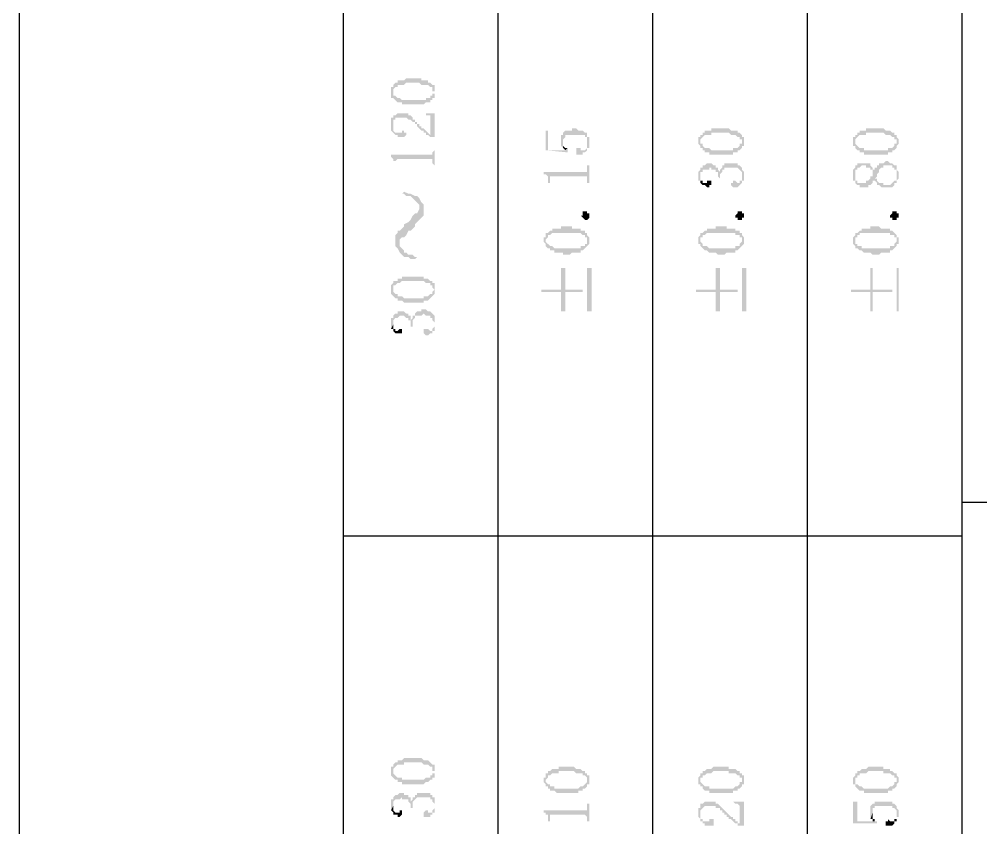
# Model space of a CAD drawing. Header units: millimetres. Extents: x 7018 to 13530, y 4187 to 5692.
# Drawn here: x 12641.97 to 12661.88, y 5024.9 to 5041.65 of the extents above; entities that cross this region are included whole.
import ezdxf

# ---------------------------------------------------------------- set-up
doc = ezdxf.new("R2010")
doc.units = ezdxf.units.MM

msp = doc.modelspace()

# ---------------------------------------------------------------- hatches: boundary and pattern name
at = {"transparency": 33554559}
for points in [[(12649.669, 5040.151), (12649.669, 5040.061), (12649.669, 5040.016), (12649.714, 5040.016), (12649.714, 5040.151), (12649.714, 5040.196), (12649.714, 5040.196), (12649.759, 5040.242), (12649.804, 5040.242), (12649.804, 5040.287), (12649.939, 5040.287), (12649.985, 5040.332), (12650.255, 5040.332), (12650.3, 5040.287), (12650.436, 5040.287), (12650.481, 5040.242), (12650.526, 5040.242), (12650.526, 5040.196), (12650.526, 5040.151), (12650.571, 5040.151), (12650.571, 5040.287), (12650.526, 5040.287), (12650.481, 5040.332), (12650.436, 5040.332), (12650.436, 5040.377), (12650.3, 5040.377), (12650.3, 5040.422), (12649.985, 5040.422), (12649.939, 5040.377), (12649.804, 5040.377), (12649.804, 5040.332), (12649.759, 5040.332), (12649.714, 5040.287), (12649.714, 5040.242), (12649.669, 5040.242), (12649.669, 5040.196)], [(12649.714, 5040.016), (12649.714, 5040.016), (12649.759, 5039.971), (12649.759, 5039.971), (12649.804, 5039.926), (12649.894, 5039.926), (12649.894, 5039.881), (12650.346, 5039.881), (12650.391, 5039.926), (12650.481, 5039.926), (12650.481, 5039.971), (12650.526, 5039.971), (12650.526, 5040.016), (12650.571, 5040.016), (12650.571, 5040.061), (12650.571, 5040.106), (12650.571, 5040.151), (12650.571, 5040.196), (12650.571, 5040.242), (12650.571, 5040.287), (12650.571, 5040.106), (12650.526, 5040.106), (12650.526, 5040.061), (12650.481, 5040.061), (12650.481, 5040.016), (12650.391, 5040.016), (12650.391, 5039.971), (12649.894, 5039.971), (12649.849, 5040.016), (12649.804, 5040.016), (12649.759, 5040.061), (12649.714, 5040.061), (12649.714, 5040.106), (12649.714, 5040.151)], [(12649.669, 5039.474), (12649.669, 5039.429), (12649.669, 5039.339), (12649.669, 5039.339), (12649.714, 5039.429), (12649.714, 5039.519), (12649.714, 5039.565), (12649.759, 5039.565), (12649.759, 5039.61), (12649.985, 5039.61), (12650.03, 5039.565), (12650.075, 5039.565), (12650.12, 5039.519), (12650.165, 5039.519), (12650.165, 5039.474), (12650.21, 5039.474), (12650.21, 5039.429), (12650.21, 5039.429), (12650.255, 5039.384), (12650.255, 5039.384), (12650.3, 5039.339), (12650.346, 5039.339), (12650.346, 5039.294), (12650.391, 5039.294), (12650.391, 5039.249), (12650.436, 5039.249), (12650.481, 5039.204), (12650.526, 5039.204), (12650.481, 5039.249), (12650.481, 5039.249), (12650.436, 5039.294), (12650.436, 5039.294), (12650.391, 5039.339), (12650.391, 5039.339), (12650.346, 5039.384), (12650.3, 5039.384), (12650.3, 5039.429), (12650.255, 5039.429), (12650.255, 5039.474), (12650.21, 5039.474), (12650.21, 5039.519), (12650.165, 5039.519), (12650.165, 5039.565), (12650.12, 5039.565), (12650.12, 5039.61), (12650.12, 5039.61), (12650.075, 5039.655), (12650.03, 5039.655), (12650.03, 5039.7), (12649.804, 5039.7), (12649.759, 5039.655), (12649.714, 5039.655), (12649.714, 5039.61), (12649.669, 5039.61), (12649.669, 5039.565)], [(12650.346, 5039.7), (12650.391, 5039.7), (12650.391, 5039.655), (12650.481, 5039.655), (12650.481, 5039.61), (12650.481, 5039.249), (12650.526, 5039.204), (12650.571, 5039.204), (12650.571, 5039.7)], [(12649.669, 5039.339), (12649.714, 5039.294), (12649.714, 5039.294), (12649.759, 5039.249), (12649.804, 5039.249), (12649.804, 5039.204), (12649.939, 5039.204), (12649.985, 5039.249), (12649.985, 5039.294), (12649.939, 5039.294), (12649.939, 5039.339), (12649.894, 5039.339), (12649.894, 5039.294), (12649.759, 5039.294), (12649.714, 5039.339), (12649.714, 5039.429), (12649.714, 5039.429)], [(12652.873, 5039.339), (12652.873, 5038.933), (12653.324, 5038.888), (12653.324, 5038.933), (12653.324, 5038.978), (12653.279, 5038.933), (12652.918, 5038.933), (12652.918, 5039.339)], [(12653.189, 5039.158), (12653.189, 5039.068), (12653.189, 5039.023), (12653.189, 5039.023), (12653.234, 5038.978), (12653.234, 5039.113), (12653.234, 5039.158), (12653.234, 5039.158), (12653.279, 5039.204), (12653.279, 5039.249), (12653.685, 5039.249), (12653.685, 5039.204), (12653.731, 5039.204), (12653.731, 5039.158), (12653.731, 5039.113), (12653.731, 5038.978), (12653.776, 5038.978), (12653.776, 5039.023), (12653.776, 5039.113), (12653.776, 5039.158), (12653.776, 5039.204), (12653.731, 5039.204), (12653.731, 5039.249), (12653.731, 5039.294), (12653.685, 5039.294), (12653.64, 5039.339), (12653.55, 5039.339), (12653.505, 5039.384), (12653.415, 5039.384), (12653.415, 5039.339), (12653.279, 5039.339), (12653.234, 5039.294), (12653.234, 5039.249), (12653.189, 5039.249), (12653.189, 5039.204)], [(12656.032, 5039.113), (12656.032, 5039.068), (12656.032, 5039.068), (12656.077, 5039.023), (12656.077, 5038.978), (12656.077, 5039.113), (12656.077, 5039.158), (12656.077, 5039.158), (12656.123, 5039.204), (12656.123, 5039.204), (12656.168, 5039.249), (12656.303, 5039.249), (12656.303, 5039.294), (12656.664, 5039.294), (12656.709, 5039.249), (12656.8, 5039.249), (12656.845, 5039.204), (12656.89, 5039.204), (12656.89, 5039.158), (12656.935, 5039.158), (12656.935, 5039.113), (12656.935, 5039.249), (12656.935, 5039.249), (12656.89, 5039.294), (12656.845, 5039.294), (12656.845, 5039.339), (12656.709, 5039.339), (12656.664, 5039.384), (12656.303, 5039.384), (12656.303, 5039.339), (12656.168, 5039.339), (12656.168, 5039.294), (12656.123, 5039.294), (12656.123, 5039.249), (12656.077, 5039.249), (12656.077, 5039.204), (12656.032, 5039.204)], [(12659.237, 5039.113), (12659.237, 5039.068), (12659.237, 5039.023), (12659.282, 5039.023), (12659.282, 5038.978), (12659.282, 5039.113), (12659.282, 5039.158), (12659.282, 5039.158), (12659.327, 5039.204), (12659.327, 5039.204), (12659.372, 5039.249), (12659.507, 5039.249), (12659.507, 5039.294), (12659.868, 5039.294), (12659.914, 5039.249), (12660.004, 5039.249), (12660.049, 5039.204), (12660.094, 5039.204), (12660.094, 5039.158), (12660.139, 5039.158), (12660.139, 5039.113), (12660.139, 5039.249), (12660.094, 5039.249), (12660.094, 5039.294), (12660.049, 5039.294), (12660.004, 5039.339), (12659.914, 5039.339), (12659.868, 5039.384), (12659.507, 5039.384), (12659.507, 5039.339), (12659.372, 5039.339), (12659.372, 5039.294), (12659.327, 5039.294), (12659.327, 5039.249), (12659.282, 5039.249), (12659.282, 5039.204), (12659.237, 5039.204)], [(12656.077, 5038.978), (12656.123, 5038.978), (12656.123, 5038.933), (12656.168, 5038.933), (12656.168, 5038.888), (12656.258, 5038.888), (12656.258, 5038.843), (12656.754, 5038.843), (12656.754, 5038.888), (12656.845, 5038.888), (12656.845, 5038.933), (12656.89, 5038.933), (12656.935, 5038.978), (12656.935, 5039.023), (12656.98, 5039.023), (12656.98, 5039.068), (12656.98, 5039.113), (12656.98, 5039.158), (12656.98, 5039.204), (12656.935, 5039.204), (12656.935, 5039.249), (12656.935, 5039.113), (12656.935, 5039.068), (12656.89, 5039.068), (12656.89, 5039.023), (12656.89, 5039.023), (12656.845, 5038.978), (12656.754, 5038.978), (12656.754, 5038.933), (12656.303, 5038.933), (12656.258, 5038.978), (12656.168, 5038.978), (12656.123, 5039.023), (12656.123, 5039.068), (12656.077, 5039.068), (12656.077, 5039.113)], [(12659.282, 5038.978), (12659.282, 5038.978), (12659.327, 5038.933), (12659.372, 5038.933), (12659.372, 5038.888), (12659.462, 5038.888), (12659.462, 5038.843), (12659.959, 5038.843), (12659.959, 5038.888), (12660.049, 5038.888), (12660.049, 5038.933), (12660.094, 5038.933), (12660.139, 5038.978), (12660.139, 5039.023), (12660.139, 5039.023), (12660.184, 5039.068), (12660.184, 5039.113), (12660.184, 5039.158), (12660.184, 5039.158), (12660.139, 5039.204), (12660.139, 5039.249), (12660.139, 5039.113), (12660.139, 5039.068), (12660.094, 5039.068), (12660.094, 5039.023), (12660.094, 5039.023), (12660.049, 5038.978), (12659.959, 5038.978), (12659.959, 5038.933), (12659.462, 5038.933), (12659.462, 5038.978), (12659.372, 5038.978), (12659.327, 5039.023), (12659.327, 5039.023), (12659.282, 5039.068), (12659.282, 5039.113)], [(12649.669, 5038.843), (12649.669, 5038.797), (12649.669, 5038.797), (12649.714, 5038.752), (12649.714, 5038.707), (12649.759, 5038.707), (12649.759, 5038.572), (12649.759, 5038.707), (12649.759, 5038.707), (12649.804, 5038.752), (12650.526, 5038.752), (12650.526, 5038.707), (12650.526, 5038.662), (12650.571, 5038.617), (12650.571, 5038.572), (12650.571, 5038.978), (12650.571, 5038.933), (12650.526, 5038.888), (12650.526, 5038.843), (12650.481, 5038.843)], [(12653.234, 5038.978), (12653.234, 5038.978), (12653.279, 5038.933), (12653.279, 5038.933), (12653.324, 5038.978), (12653.279, 5038.978), (12653.234, 5039.023), (12653.234, 5039.068), (12653.234, 5039.113)], [(12653.505, 5038.933), (12653.505, 5038.843), (12653.64, 5038.843), (12653.64, 5038.888), (12653.685, 5038.888), (12653.731, 5038.933), (12653.731, 5039.113), (12653.731, 5039.023), (12653.731, 5038.978), (12653.731, 5038.978), (12653.685, 5038.933), (12653.595, 5038.933), (12653.595, 5038.978), (12653.505, 5038.978)], [(12652.828, 5038.481), (12652.828, 5038.436), (12652.873, 5038.436), (12652.918, 5038.391), (12652.918, 5038.301), (12652.918, 5038.256), (12652.963, 5038.256), (12652.963, 5038.346), (12652.963, 5038.391), (12653.731, 5038.391), (12653.731, 5038.346), (12653.731, 5038.301), (12653.731, 5038.256), (12653.776, 5038.256), (12653.776, 5038.617), (12653.731, 5038.617), (12653.731, 5038.527), (12653.731, 5038.481), (12653.64, 5038.481)], [(12656.032, 5038.391), (12656.032, 5038.301), (12656.077, 5038.301), (12656.077, 5038.391), (12656.077, 5038.436), (12656.077, 5038.481), (12656.123, 5038.481), (12656.123, 5038.527), (12656.258, 5038.527), (12656.258, 5038.572), (12656.303, 5038.572), (12656.303, 5038.527), (12656.393, 5038.527), (12656.393, 5038.481), (12656.438, 5038.481), (12656.438, 5038.436), (12656.438, 5038.391), (12656.438, 5038.391), (12656.484, 5038.346), (12656.484, 5038.391), (12656.484, 5038.436), (12656.529, 5038.481), (12656.529, 5038.527), (12656.574, 5038.527), (12656.574, 5038.572), (12656.845, 5038.572), (12656.89, 5038.527), (12656.89, 5038.527), (12656.935, 5038.481), (12656.935, 5038.436), (12656.935, 5038.391), (12656.935, 5038.572), (12656.935, 5038.572), (12656.89, 5038.617), (12656.845, 5038.617), (12656.845, 5038.662), (12656.574, 5038.662), (12656.574, 5038.617), (12656.529, 5038.617), (12656.529, 5038.572), (12656.529, 5038.572), (12656.484, 5038.527), (12656.484, 5038.481), (12656.484, 5038.481), (12656.438, 5038.527), (12656.438, 5038.572), (12656.393, 5038.572), (12656.393, 5038.617), (12656.348, 5038.617), (12656.303, 5038.662), (12656.213, 5038.662), (12656.168, 5038.617), (12656.123, 5038.617), (12656.123, 5038.572), (12656.077, 5038.572), (12656.077, 5038.527), (12656.077, 5038.527), (12656.032, 5038.481), (12656.032, 5038.436)], [(12656.709, 5038.211), (12656.709, 5038.211), (12656.754, 5038.166), (12656.845, 5038.166), (12656.89, 5038.211), (12656.89, 5038.211), (12656.935, 5038.256), (12656.935, 5038.301), (12656.98, 5038.301), (12656.98, 5038.391), (12656.98, 5038.436), (12656.98, 5038.481), (12656.98, 5038.481), (12656.935, 5038.527), (12656.935, 5038.391), (12656.935, 5038.346), (12656.935, 5038.301), (12656.89, 5038.301), (12656.89, 5038.256), (12656.845, 5038.256), (12656.8, 5038.301), (12656.754, 5038.301), (12656.754, 5038.256), (12656.709, 5038.256)], [(12659.237, 5038.436), (12659.237, 5038.391), (12659.237, 5038.301), (12659.282, 5038.301), (12659.282, 5038.256), (12659.282, 5038.256), (12659.327, 5038.211), (12659.372, 5038.211), (12659.372, 5038.166), (12659.553, 5038.166), (12659.553, 5038.211), (12659.598, 5038.211), (12659.643, 5038.256), (12659.643, 5038.301), (12659.688, 5038.301), (12659.688, 5038.346), (12659.688, 5038.346), (12659.733, 5038.391), (12659.733, 5038.436), (12659.733, 5038.436), (12659.778, 5038.481), (12659.778, 5038.527), (12659.778, 5038.527), (12659.823, 5038.572), (12659.868, 5038.572), (12659.868, 5038.617), (12660.049, 5038.617), (12660.049, 5038.572), (12660.094, 5038.572), (12660.094, 5038.527), (12660.139, 5038.527), (12660.139, 5038.436), (12660.139, 5038.301), (12660.139, 5038.301), (12660.184, 5038.346), (12660.184, 5038.436), (12660.184, 5038.481), (12660.184, 5038.481), (12660.139, 5038.527), (12660.139, 5038.572), (12660.139, 5038.617), (12660.094, 5038.617), (12660.049, 5038.662), (12660.004, 5038.662), (12659.959, 5038.707), (12659.914, 5038.707), (12659.868, 5038.662), (12659.778, 5038.662), (12659.778, 5038.617), (12659.733, 5038.617), (12659.733, 5038.572), (12659.688, 5038.572), (12659.688, 5038.527), (12659.643, 5038.527), (12659.643, 5038.481), (12659.643, 5038.391), (12659.598, 5038.391), (12659.598, 5038.346), (12659.598, 5038.346), (12659.553, 5038.301), (12659.507, 5038.301), (12659.507, 5038.256), (12659.327, 5038.256), (12659.327, 5038.301), (12659.282, 5038.301), (12659.282, 5038.346), (12659.282, 5038.572), (12659.237, 5038.527)], [(12659.282, 5038.572), (12659.282, 5038.436), (12659.282, 5038.481), (12659.282, 5038.527), (12659.327, 5038.527), (12659.327, 5038.572), (12659.372, 5038.572), (12659.417, 5038.617), (12659.507, 5038.617), (12659.507, 5038.572), (12659.598, 5038.572), (12659.598, 5038.527), (12659.643, 5038.527), (12659.643, 5038.481), (12659.643, 5038.572), (12659.643, 5038.572), (12659.598, 5038.617), (12659.598, 5038.662), (12659.327, 5038.662), (12659.327, 5038.617), (12659.282, 5038.617)], [(12656.077, 5038.301), (12656.077, 5038.256), (12656.077, 5038.256), (12656.123, 5038.211), (12656.168, 5038.211), (12656.213, 5038.166), (12656.258, 5038.166), (12656.258, 5038.211), (12656.303, 5038.211), (12656.303, 5038.256), (12656.303, 5038.301), (12656.213, 5038.301), (12656.213, 5038.256), (12656.123, 5038.256), (12656.123, 5038.301), (12656.077, 5038.301), (12656.077, 5038.346), (12656.077, 5038.391)], [(12659.688, 5038.301), (12659.733, 5038.256), (12659.733, 5038.211), (12659.778, 5038.211), (12659.823, 5038.166), (12660.049, 5038.166), (12660.094, 5038.211), (12660.094, 5038.256), (12660.139, 5038.256), (12660.139, 5038.436), (12660.139, 5038.346), (12660.139, 5038.301), (12660.094, 5038.301), (12660.049, 5038.256), (12660.049, 5038.256), (12660.004, 5038.211), (12659.868, 5038.211), (12659.868, 5038.256), (12659.778, 5038.256), (12659.733, 5038.301), (12659.733, 5038.346), (12659.688, 5038.346)], [(12649.894, 5038.03), (12649.939, 5038.03), (12649.985, 5037.985), (12650.075, 5037.985), (12650.12, 5037.94), (12650.165, 5037.895), (12650.165, 5037.895), (12650.21, 5037.85), (12650.255, 5037.804), (12650.255, 5037.489), (12650.255, 5037.489), (12650.3, 5037.534), (12650.346, 5037.579), (12650.346, 5037.804), (12650.3, 5037.85), (12650.255, 5037.94), (12650.255, 5037.94), (12650.21, 5037.985), (12650.165, 5037.985), (12650.075, 5038.03), (12650.03, 5038.03), (12649.939, 5038.075)], [(12649.759, 5037.037), (12649.759, 5036.947), (12649.804, 5036.902), (12649.849, 5036.812), (12649.849, 5036.992), (12649.849, 5037.082), (12649.894, 5037.127), (12649.939, 5037.127), (12649.985, 5037.173), (12650.03, 5037.263), (12650.075, 5037.263), (12650.12, 5037.308), (12650.165, 5037.353), (12650.165, 5037.398), (12650.21, 5037.443), (12650.255, 5037.489), (12650.255, 5037.759), (12650.255, 5037.714), (12650.21, 5037.624), (12650.165, 5037.624), (12650.12, 5037.579), (12650.075, 5037.489), (12650.075, 5037.489), (12650.03, 5037.443), (12649.939, 5037.398), (12649.939, 5037.353), (12649.894, 5037.308), (12649.849, 5037.263), (12649.804, 5037.263), (12649.804, 5037.218), (12649.759, 5037.173), (12649.759, 5037.082)], [(12653.776, 5037.579), (12653.776, 5037.534), (12653.776, 5037.534), (12653.731, 5037.489), (12653.685, 5037.489), (12653.64, 5037.534), (12653.64, 5037.534), (12653.595, 5037.579), (12653.64, 5037.579), (12653.64, 5037.624), (12653.64, 5037.669), (12653.731, 5037.669), (12653.731, 5037.624), (12653.776, 5037.624), (12653.776, 5037.579)], [(12656.98, 5037.579), (12656.98, 5037.534), (12656.935, 5037.534), (12656.935, 5037.489), (12656.845, 5037.489), (12656.845, 5037.534), (12656.8, 5037.534), (12656.8, 5037.579), (12656.8, 5037.579), (12656.845, 5037.624), (12656.845, 5037.669), (12656.935, 5037.669), (12656.935, 5037.624), (12656.98, 5037.624), (12656.98, 5037.579)], [(12660.184, 5037.579), (12660.184, 5037.534), (12660.139, 5037.534), (12660.139, 5037.489), (12660.049, 5037.489), (12660.049, 5037.534), (12660.004, 5037.534), (12660.004, 5037.579), (12660.004, 5037.579), (12660.049, 5037.624), (12660.049, 5037.669), (12660.139, 5037.669), (12660.139, 5037.624), (12660.184, 5037.624), (12660.184, 5037.579)], [(12652.828, 5037.082), (12652.828, 5037.037), (12652.828, 5037.037), (12652.873, 5036.992), (12652.873, 5036.947), (12652.873, 5037.082), (12652.873, 5037.082), (12652.918, 5037.127), (12652.918, 5037.173), (12652.963, 5037.173), (12653.008, 5037.218), (12653.595, 5037.218), (12653.64, 5037.173), (12653.685, 5037.173), (12653.685, 5037.127), (12653.731, 5037.127), (12653.731, 5037.082), (12653.731, 5037.218), (12653.685, 5037.218), (12653.685, 5037.263), (12653.595, 5037.263), (12653.595, 5037.308), (12653.415, 5037.308), (12653.415, 5037.353), (12653.189, 5037.353), (12653.189, 5037.308), (12653.008, 5037.308), (12653.008, 5037.263), (12652.963, 5037.263), (12652.918, 5037.218), (12652.873, 5037.218), (12652.873, 5037.173), (12652.873, 5037.127), (12652.828, 5037.127)], [(12656.032, 5037.082), (12656.032, 5037.037), (12656.032, 5036.992), (12656.077, 5036.992), (12656.077, 5036.947), (12656.077, 5037.082), (12656.077, 5037.127), (12656.123, 5037.127), (12656.123, 5037.173), (12656.168, 5037.173), (12656.213, 5037.218), (12656.8, 5037.218), (12656.8, 5037.173), (12656.89, 5037.173), (12656.89, 5037.127), (12656.935, 5037.127), (12656.935, 5037.082), (12656.935, 5037.218), (12656.89, 5037.218), (12656.89, 5037.263), (12656.8, 5037.263), (12656.8, 5037.308), (12656.619, 5037.308), (12656.619, 5037.353), (12656.393, 5037.353), (12656.393, 5037.308), (12656.213, 5037.308), (12656.213, 5037.263), (12656.168, 5037.263), (12656.123, 5037.218), (12656.077, 5037.218), (12656.077, 5037.173), (12656.077, 5037.173), (12656.032, 5037.127)], [(12659.237, 5037.082), (12659.237, 5037.037), (12659.237, 5036.992), (12659.237, 5036.992), (12659.282, 5036.947), (12659.282, 5037.082), (12659.282, 5037.127), (12659.327, 5037.127), (12659.327, 5037.173), (12659.372, 5037.173), (12659.372, 5037.218), (12660.004, 5037.218), (12660.004, 5037.173), (12660.094, 5037.173), (12660.094, 5037.127), (12660.139, 5037.127), (12660.139, 5037.082), (12660.139, 5037.173), (12660.094, 5037.218), (12660.094, 5037.218), (12660.049, 5037.263), (12660.004, 5037.263), (12660.004, 5037.308), (12659.823, 5037.308), (12659.778, 5037.353), (12659.598, 5037.353), (12659.598, 5037.308), (12659.417, 5037.308), (12659.417, 5037.263), (12659.372, 5037.263), (12659.327, 5037.218), (12659.282, 5037.218), (12659.282, 5037.173), (12659.282, 5037.173), (12659.237, 5037.127)], [(12652.873, 5036.947), (12652.918, 5036.902), (12652.963, 5036.902), (12652.963, 5036.857), (12653.054, 5036.857), (12653.054, 5036.812), (12653.234, 5036.812), (12653.234, 5036.766), (12653.369, 5036.766), (12653.415, 5036.812), (12653.595, 5036.812), (12653.595, 5036.857), (12653.64, 5036.857), (12653.685, 5036.902), (12653.685, 5036.902), (12653.731, 5036.947), (12653.731, 5036.947), (12653.776, 5036.992), (12653.776, 5037.082), (12653.776, 5037.127), (12653.776, 5037.127), (12653.731, 5037.173), (12653.731, 5037.037), (12653.731, 5036.992), (12653.685, 5036.992), (12653.685, 5036.947), (12653.595, 5036.947), (12653.595, 5036.902), (12653.054, 5036.902), (12653.008, 5036.947), (12652.963, 5036.947), (12652.918, 5036.992), (12652.918, 5036.992), (12652.873, 5037.037), (12652.873, 5037.082)], [(12656.077, 5036.947), (12656.123, 5036.902), (12656.123, 5036.902), (12656.168, 5036.857), (12656.213, 5036.857), (12656.258, 5036.812), (12656.393, 5036.812), (12656.438, 5036.766), (12656.574, 5036.766), (12656.619, 5036.812), (12656.8, 5036.812), (12656.8, 5036.857), (12656.845, 5036.857), (12656.89, 5036.902), (12656.89, 5036.902), (12656.935, 5036.947), (12656.935, 5036.947), (12656.98, 5036.992), (12656.98, 5037.082), (12656.98, 5037.127), (12656.98, 5037.127), (12656.935, 5037.173), (12656.935, 5037.037), (12656.935, 5037.037), (12656.89, 5036.992), (12656.89, 5036.947), (12656.8, 5036.947), (12656.8, 5036.902), (12656.258, 5036.902), (12656.213, 5036.947), (12656.123, 5036.947), (12656.123, 5036.992), (12656.123, 5036.992), (12656.077, 5037.037), (12656.077, 5037.082)], [(12659.282, 5036.947), (12659.282, 5036.902), (12659.327, 5036.902), (12659.372, 5036.857), (12659.417, 5036.857), (12659.462, 5036.812), (12659.598, 5036.812), (12659.643, 5036.766), (12659.778, 5036.766), (12659.823, 5036.812), (12660.004, 5036.812), (12660.004, 5036.857), (12660.049, 5036.857), (12660.094, 5036.902), (12660.094, 5036.902), (12660.139, 5036.947), (12660.139, 5036.992), (12660.184, 5036.992), (12660.184, 5037.082), (12660.184, 5037.127), (12660.139, 5037.127), (12660.139, 5037.173), (12660.139, 5037.037), (12660.139, 5037.037), (12660.094, 5036.992), (12660.094, 5036.947), (12660.004, 5036.947), (12660.004, 5036.902), (12659.417, 5036.902), (12659.417, 5036.947), (12659.327, 5036.947), (12659.327, 5036.992), (12659.282, 5036.992), (12659.282, 5037.037), (12659.282, 5037.082)], [(12649.849, 5036.812), (12649.849, 5036.812), (12649.894, 5036.766), (12649.939, 5036.721), (12650.03, 5036.721), (12650.075, 5036.676), (12650.165, 5036.676), (12650.21, 5036.721), (12650.165, 5036.721), (12650.12, 5036.766), (12650.03, 5036.766), (12649.985, 5036.812), (12649.939, 5036.812), (12649.939, 5036.857), (12649.894, 5036.902), (12649.849, 5036.947), (12649.849, 5036.992)], [(12652.783, 5036.044), (12652.783, 5035.999), (12653.189, 5035.999), (12653.189, 5035.593), (12653.279, 5035.593), (12653.279, 5035.999), (12653.64, 5035.999), (12653.64, 5036.044), (12653.279, 5036.044), (12653.279, 5036.496), (12653.189, 5036.496), (12653.189, 5036.044)], [(12653.821, 5035.593), (12653.821, 5036.496), (12653.731, 5036.496), (12653.731, 5035.593)], [(12655.987, 5036.044), (12655.987, 5035.999), (12656.393, 5035.999), (12656.393, 5035.593), (12656.484, 5035.593), (12656.484, 5035.999), (12656.845, 5035.999), (12656.845, 5036.044), (12656.484, 5036.044), (12656.484, 5036.496), (12656.393, 5036.496), (12656.393, 5036.044)], [(12657.025, 5035.593), (12657.025, 5036.496), (12656.935, 5036.496), (12656.935, 5035.593)], [(12659.192, 5036.044), (12659.192, 5035.999), (12659.598, 5035.999), (12659.598, 5035.593), (12659.643, 5035.593), (12659.643, 5035.999), (12660.049, 5035.999), (12660.049, 5036.044), (12659.643, 5036.044), (12659.643, 5036.496), (12659.598, 5036.496), (12659.598, 5036.044)], [(12660.184, 5035.593), (12660.184, 5036.496), (12660.139, 5036.496), (12660.139, 5035.593)], [(12649.669, 5036.044), (12649.669, 5035.999), (12649.669, 5035.954), (12649.669, 5035.954), (12649.714, 5035.909), (12649.714, 5036.044), (12649.714, 5036.089), (12649.714, 5036.135), (12649.759, 5036.135), (12649.804, 5036.18), (12649.849, 5036.18), (12649.894, 5036.225), (12650.346, 5036.225), (12650.391, 5036.18), (12650.481, 5036.18), (12650.481, 5036.135), (12650.526, 5036.135), (12650.526, 5036.089), (12650.526, 5036.089), (12650.571, 5036.044), (12650.571, 5036.18), (12650.526, 5036.18), (12650.526, 5036.225), (12650.481, 5036.225), (12650.436, 5036.27), (12650.346, 5036.27), (12650.346, 5036.315), (12649.894, 5036.315), (12649.894, 5036.27), (12649.804, 5036.27), (12649.804, 5036.225), (12649.714, 5036.225), (12649.714, 5036.18), (12649.714, 5036.18), (12649.669, 5036.135), (12649.669, 5036.089), (12649.669, 5036.089)], [(12649.714, 5035.909), (12649.714, 5035.909), (12649.759, 5035.864), (12649.804, 5035.864), (12649.804, 5035.819), (12649.894, 5035.819), (12649.939, 5035.774), (12650.346, 5035.774), (12650.346, 5035.819), (12650.436, 5035.819), (12650.481, 5035.864), (12650.481, 5035.864), (12650.526, 5035.909), (12650.526, 5035.909), (12650.571, 5035.954), (12650.571, 5036.044), (12650.571, 5036.089), (12650.571, 5036.135), (12650.571, 5036.18), (12650.571, 5036.044), (12650.571, 5036.044), (12650.526, 5035.999), (12650.526, 5035.954), (12650.481, 5035.954), (12650.436, 5035.909), (12650.346, 5035.909), (12650.346, 5035.864), (12649.939, 5035.864), (12649.894, 5035.909), (12649.804, 5035.909), (12649.804, 5035.954), (12649.759, 5035.954), (12649.714, 5035.999), (12649.714, 5036.044), (12649.714, 5036.044)], [(12649.669, 5035.367), (12649.669, 5035.322), (12649.669, 5035.277), (12649.669, 5035.232), (12649.714, 5035.322), (12649.714, 5035.412), (12649.714, 5035.412), (12649.759, 5035.458), (12649.804, 5035.458), (12649.849, 5035.503), (12649.939, 5035.503), (12649.985, 5035.458), (12650.03, 5035.458), (12650.03, 5035.412), (12650.075, 5035.412), (12650.075, 5035.367), (12650.075, 5035.277), (12650.12, 5035.277), (12650.12, 5035.322), (12650.12, 5035.412), (12650.12, 5035.412), (12650.165, 5035.458), (12650.165, 5035.503), (12650.3, 5035.503), (12650.346, 5035.548), (12650.346, 5035.548), (12650.391, 5035.503), (12650.481, 5035.503), (12650.481, 5035.458), (12650.526, 5035.458), (12650.526, 5035.412), (12650.571, 5035.367), (12650.571, 5035.322), (12650.571, 5035.503), (12650.571, 5035.503), (12650.526, 5035.548), (12650.526, 5035.548), (12650.481, 5035.593), (12650.436, 5035.593), (12650.391, 5035.638), (12650.3, 5035.638), (12650.3, 5035.593), (12650.21, 5035.593), (12650.165, 5035.548), (12650.165, 5035.503), (12650.12, 5035.503), (12650.12, 5035.458), (12650.12, 5035.458), (12650.075, 5035.412), (12650.075, 5035.458), (12650.075, 5035.503), (12650.03, 5035.503), (12650.03, 5035.548), (12649.985, 5035.548), (12649.939, 5035.593), (12649.804, 5035.593), (12649.804, 5035.548), (12649.759, 5035.548), (12649.714, 5035.503), (12649.714, 5035.458), (12649.669, 5035.458), (12649.669, 5035.412)], [(12650.346, 5035.142), (12650.346, 5035.142), (12650.391, 5035.097), (12650.436, 5035.097), (12650.481, 5035.142), (12650.526, 5035.142), (12650.526, 5035.187), (12650.571, 5035.187), (12650.571, 5035.277), (12650.571, 5035.322), (12650.571, 5035.367), (12650.571, 5035.458), (12650.571, 5035.503), (12650.571, 5035.322), (12650.571, 5035.277), (12650.571, 5035.277), (12650.526, 5035.232), (12650.526, 5035.187), (12650.481, 5035.187), (12650.436, 5035.232), (12650.346, 5035.232), (12650.346, 5035.187), (12650.346, 5035.187)], [(12649.669, 5035.232), (12649.714, 5035.232), (12649.714, 5035.187), (12649.714, 5035.187), (12649.759, 5035.142), (12649.894, 5035.142), (12649.894, 5035.187), (12649.894, 5035.232), (12649.849, 5035.232), (12649.804, 5035.187), (12649.759, 5035.187), (12649.759, 5035.232), (12649.714, 5035.232), (12649.714, 5035.322), (12649.714, 5035.322)], [(12649.669, 5026.07), (12649.669, 5026.025), (12649.669, 5025.98), (12649.669, 5025.98), (12649.714, 5025.935), (12649.714, 5026.07), (12649.714, 5026.115), (12649.714, 5026.115), (12649.759, 5026.16), (12649.759, 5026.16), (12649.804, 5026.205), (12649.939, 5026.205), (12649.939, 5026.251), (12650.3, 5026.251), (12650.346, 5026.205), (12650.436, 5026.205), (12650.481, 5026.16), (12650.526, 5026.16), (12650.526, 5026.115), (12650.526, 5026.07), (12650.571, 5026.07), (12650.571, 5026.205), (12650.526, 5026.205), (12650.481, 5026.251), (12650.481, 5026.251), (12650.436, 5026.296), (12650.346, 5026.296), (12650.3, 5026.341), (12649.939, 5026.341), (12649.894, 5026.296), (12649.804, 5026.296), (12649.804, 5026.251), (12649.759, 5026.251), (12649.714, 5026.205), (12649.714, 5026.16), (12649.669, 5026.16)], [(12649.714, 5025.935), (12649.714, 5025.935), (12649.759, 5025.89), (12649.804, 5025.89), (12649.804, 5025.844), (12649.894, 5025.844), (12649.894, 5025.799), (12650.346, 5025.799), (12650.391, 5025.844), (12650.436, 5025.844), (12650.481, 5025.89), (12650.526, 5025.89), (12650.526, 5025.935), (12650.571, 5025.935), (12650.571, 5025.98), (12650.571, 5026.025), (12650.571, 5026.07), (12650.571, 5026.115), (12650.571, 5026.16), (12650.571, 5026.205), (12650.571, 5026.025), (12650.526, 5026.025), (12650.526, 5025.98), (12650.481, 5025.98), (12650.481, 5025.935), (12650.391, 5025.935), (12650.346, 5025.89), (12649.894, 5025.89), (12649.894, 5025.935), (12649.804, 5025.935), (12649.759, 5025.98), (12649.759, 5025.98), (12649.714, 5026.025), (12649.714, 5026.07)], [(12652.828, 5025.89), (12652.828, 5025.844), (12652.873, 5025.799), (12652.873, 5025.754), (12652.873, 5025.89), (12652.873, 5025.89), (12652.918, 5025.935), (12652.918, 5025.98), (12652.963, 5025.98), (12653.008, 5026.025), (12653.144, 5026.025), (12653.144, 5026.07), (12653.46, 5026.07), (12653.505, 5026.025), (12653.64, 5026.025), (12653.64, 5025.98), (12653.685, 5025.98), (12653.731, 5025.935), (12653.731, 5025.89), (12653.731, 5026.025), (12653.685, 5026.025), (12653.685, 5026.07), (12653.64, 5026.07), (12653.595, 5026.115), (12653.505, 5026.115), (12653.46, 5026.16), (12653.144, 5026.16), (12653.144, 5026.115), (12653.008, 5026.115), (12652.963, 5026.07), (12652.918, 5026.07), (12652.918, 5026.025), (12652.873, 5026.025), (12652.873, 5025.98), (12652.873, 5025.935), (12652.828, 5025.935)], [(12652.873, 5025.754), (12652.918, 5025.754), (12652.918, 5025.709), (12652.963, 5025.709), (12652.963, 5025.664), (12653.054, 5025.664), (12653.099, 5025.619), (12653.55, 5025.619), (12653.55, 5025.664), (12653.64, 5025.664), (12653.64, 5025.709), (12653.685, 5025.709), (12653.731, 5025.754), (12653.731, 5025.799), (12653.776, 5025.799), (12653.776, 5025.844), (12653.776, 5025.89), (12653.776, 5025.935), (12653.776, 5025.98), (12653.731, 5025.98), (12653.731, 5026.025), (12653.731, 5025.844), (12653.731, 5025.844), (12653.685, 5025.799), (12653.685, 5025.799), (12653.64, 5025.754), (12653.595, 5025.754), (12653.55, 5025.709), (12653.054, 5025.709), (12653.054, 5025.754), (12652.963, 5025.754), (12652.963, 5025.799), (12652.918, 5025.799), (12652.873, 5025.844), (12652.873, 5025.89)], [(12656.032, 5025.89), (12656.032, 5025.799), (12656.077, 5025.799), (12656.077, 5025.754), (12656.077, 5025.89), (12656.077, 5025.935), (12656.123, 5025.935), (12656.123, 5025.98), (12656.168, 5025.98), (12656.213, 5026.025), (12656.303, 5026.025), (12656.348, 5026.07), (12656.664, 5026.07), (12656.664, 5026.025), (12656.8, 5026.025), (12656.845, 5025.98), (12656.89, 5025.98), (12656.89, 5025.935), (12656.935, 5025.935), (12656.935, 5025.89), (12656.935, 5026.025), (12656.89, 5026.025), (12656.89, 5026.07), (12656.845, 5026.07), (12656.8, 5026.115), (12656.664, 5026.115), (12656.664, 5026.16), (12656.348, 5026.16), (12656.303, 5026.115), (12656.213, 5026.115), (12656.168, 5026.07), (12656.123, 5026.07), (12656.123, 5026.025), (12656.077, 5026.025), (12656.077, 5025.98), (12656.077, 5025.98), (12656.032, 5025.935)], [(12656.077, 5025.754), (12656.123, 5025.754), (12656.123, 5025.709), (12656.123, 5025.709), (12656.168, 5025.664), (12656.258, 5025.664), (12656.258, 5025.619), (12656.754, 5025.619), (12656.754, 5025.664), (12656.845, 5025.664), (12656.845, 5025.709), (12656.89, 5025.709), (12656.935, 5025.754), (12656.935, 5025.799), (12656.98, 5025.799), (12656.98, 5025.844), (12656.98, 5025.89), (12656.98, 5025.935), (12656.98, 5025.98), (12656.935, 5025.98), (12656.935, 5026.025), (12656.935, 5025.844), (12656.89, 5025.844), (12656.89, 5025.799), (12656.89, 5025.799), (12656.845, 5025.754), (12656.8, 5025.754), (12656.754, 5025.709), (12656.258, 5025.709), (12656.258, 5025.754), (12656.168, 5025.754), (12656.123, 5025.799), (12656.123, 5025.799), (12656.077, 5025.844), (12656.077, 5025.89)], [(12659.237, 5025.89), (12659.237, 5025.799), (12659.282, 5025.799), (12659.282, 5025.754), (12659.282, 5025.89), (12659.282, 5025.935), (12659.327, 5025.935), (12659.327, 5025.98), (12659.372, 5025.98), (12659.372, 5026.025), (12659.507, 5026.025), (12659.553, 5026.07), (12659.868, 5026.07), (12659.868, 5026.025), (12660.004, 5026.025), (12660.049, 5025.98), (12660.094, 5025.98), (12660.094, 5025.935), (12660.139, 5025.935), (12660.139, 5025.89), (12660.139, 5026.025), (12660.094, 5026.025), (12660.049, 5026.07), (12660.004, 5026.07), (12660.004, 5026.115), (12659.868, 5026.115), (12659.868, 5026.16), (12659.553, 5026.16), (12659.507, 5026.115), (12659.417, 5026.115), (12659.372, 5026.07), (12659.327, 5026.07), (12659.327, 5026.025), (12659.282, 5026.025), (12659.282, 5025.98), (12659.282, 5025.98), (12659.237, 5025.935)], [(12659.282, 5025.754), (12659.282, 5025.754), (12659.327, 5025.709), (12659.327, 5025.709), (12659.372, 5025.664), (12659.462, 5025.664), (12659.462, 5025.619), (12659.959, 5025.619), (12659.959, 5025.664), (12660.049, 5025.664), (12660.049, 5025.709), (12660.094, 5025.709), (12660.139, 5025.754), (12660.139, 5025.799), (12660.139, 5025.799), (12660.184, 5025.844), (12660.184, 5025.89), (12660.184, 5025.935), (12660.184, 5025.935), (12660.139, 5025.98), (12660.139, 5026.025), (12660.139, 5025.844), (12660.094, 5025.844), (12660.094, 5025.799), (12660.094, 5025.799), (12660.049, 5025.754), (12660.004, 5025.754), (12659.959, 5025.709), (12659.462, 5025.709), (12659.417, 5025.754), (12659.372, 5025.754), (12659.327, 5025.799), (12659.282, 5025.799), (12659.282, 5025.844), (12659.282, 5025.89)], [(12649.669, 5025.348), (12649.669, 5025.258), (12649.669, 5025.258), (12649.714, 5025.348), (12649.714, 5025.393), (12649.714, 5025.438), (12649.714, 5025.438), (12649.759, 5025.483), (12649.849, 5025.483), (12649.894, 5025.529), (12649.894, 5025.483), (12650.03, 5025.483), (12650.03, 5025.438), (12650.03, 5025.438), (12650.075, 5025.393), (12650.075, 5025.348), (12650.075, 5025.303), (12650.12, 5025.303), (12650.12, 5025.348), (12650.12, 5025.438), (12650.12, 5025.438), (12650.165, 5025.483), (12650.165, 5025.483), (12650.21, 5025.529), (12650.481, 5025.529), (12650.481, 5025.483), (12650.526, 5025.483), (12650.526, 5025.438), (12650.526, 5025.438), (12650.571, 5025.393), (12650.571, 5025.348), (12650.571, 5025.529), (12650.526, 5025.529), (12650.526, 5025.574), (12650.481, 5025.574), (12650.481, 5025.619), (12650.21, 5025.619), (12650.21, 5025.574), (12650.165, 5025.574), (12650.165, 5025.529), (12650.12, 5025.529), (12650.12, 5025.483), (12650.12, 5025.483), (12650.075, 5025.438), (12650.075, 5025.529), (12650.03, 5025.529), (12650.03, 5025.574), (12649.939, 5025.574), (12649.939, 5025.619), (12649.849, 5025.619), (12649.804, 5025.574), (12649.759, 5025.574), (12649.714, 5025.529), (12649.714, 5025.483), (12649.669, 5025.483), (12649.669, 5025.438), (12649.669, 5025.393)], [(12650.346, 5025.167), (12650.346, 5025.122), (12650.481, 5025.122), (12650.481, 5025.167), (12650.526, 5025.167), (12650.526, 5025.213), (12650.571, 5025.213), (12650.571, 5025.258), (12650.571, 5025.348), (12650.571, 5025.393), (12650.571, 5025.438), (12650.571, 5025.483), (12650.571, 5025.348), (12650.571, 5025.303), (12650.571, 5025.303), (12650.526, 5025.258), (12650.526, 5025.213), (12650.436, 5025.213), (12650.436, 5025.258), (12650.391, 5025.258), (12650.346, 5025.213), (12650.346, 5025.213)], [(12652.828, 5025.258), (12652.828, 5025.213), (12652.873, 5025.213), (12652.873, 5025.167), (12652.918, 5025.167), (12652.918, 5025.122), (12652.918, 5025.077), (12652.918, 5025.032), (12652.963, 5025.032), (12652.963, 5025.122), (12652.963, 5025.167), (12653.685, 5025.167), (12653.731, 5025.122), (12653.731, 5025.077), (12653.731, 5025.032), (12653.776, 5025.032), (12653.776, 5025.393), (12653.731, 5025.393), (12653.731, 5025.303), (12653.731, 5025.258), (12653.64, 5025.258)], [(12656.032, 5025.213), (12656.032, 5025.167), (12656.032, 5025.122), (12656.077, 5025.077), (12656.077, 5025.213), (12656.077, 5025.258), (12656.077, 5025.258), (12656.123, 5025.303), (12656.123, 5025.303), (12656.168, 5025.348), (12656.393, 5025.348), (12656.393, 5025.303), (12656.484, 5025.303), (12656.484, 5025.258), (12656.529, 5025.258), (12656.529, 5025.213), (12656.574, 5025.213), (12656.574, 5025.167), (12656.619, 5025.167), (12656.619, 5025.122), (12656.664, 5025.122), (12656.664, 5025.077), (12656.709, 5025.077), (12656.754, 5025.032), (12656.754, 5025.032), (12656.8, 5024.987), (12656.845, 5024.987), (12656.845, 5024.942), (12656.89, 5024.942), (12656.89, 5024.987), (12656.845, 5024.987), (12656.845, 5025.032), (12656.8, 5025.032), (12656.8, 5025.077), (12656.754, 5025.077), (12656.754, 5025.122), (12656.709, 5025.122), (12656.664, 5025.167), (12656.664, 5025.167), (12656.619, 5025.213), (12656.619, 5025.213), (12656.574, 5025.258), (12656.574, 5025.258), (12656.529, 5025.303), (12656.529, 5025.303), (12656.484, 5025.348), (12656.484, 5025.348), (12656.438, 5025.393), (12656.393, 5025.393), (12656.393, 5025.438), (12656.168, 5025.438), (12656.123, 5025.393), (12656.077, 5025.393), (12656.077, 5025.348), (12656.077, 5025.303), (12656.032, 5025.303)], [(12656.754, 5025.438), (12656.754, 5025.438), (12656.8, 5025.393), (12656.845, 5025.393), (12656.89, 5025.348), (12656.89, 5024.942), (12656.98, 5024.942), (12656.98, 5025.438)], [(12659.237, 5025.438), (12659.237, 5024.987), (12659.733, 5024.987), (12659.733, 5025.032), (12659.327, 5025.032), (12659.327, 5025.438)], [(12659.598, 5025.213), (12659.598, 5025.167), (12659.598, 5025.122), (12659.598, 5025.077), (12659.598, 5025.077), (12659.643, 5025.213), (12659.643, 5025.258), (12659.643, 5025.303), (12659.688, 5025.303), (12659.688, 5025.348), (12660.049, 5025.348), (12660.049, 5025.303), (12660.094, 5025.303), (12660.139, 5025.258), (12660.139, 5025.032), (12660.139, 5025.122), (12660.184, 5025.122), (12660.184, 5025.167), (12660.184, 5025.258), (12660.184, 5025.258), (12660.139, 5025.303), (12660.139, 5025.348), (12660.139, 5025.348), (12660.094, 5025.393), (12660.049, 5025.393), (12660.049, 5025.438), (12659.688, 5025.438), (12659.688, 5025.393), (12659.643, 5025.393), (12659.598, 5025.348), (12659.598, 5025.258), (12659.598, 5025.258)], [(12649.669, 5025.258), (12649.714, 5025.213), (12649.714, 5025.167), (12649.804, 5025.167), (12649.804, 5025.122), (12649.849, 5025.122), (12649.894, 5025.167), (12649.894, 5025.213), (12649.894, 5025.258), (12649.849, 5025.258), (12649.849, 5025.213), (12649.759, 5025.213), (12649.714, 5025.258), (12649.714, 5025.303), (12649.714, 5025.348)], [(12659.598, 5025.077), (12659.643, 5025.077), (12659.643, 5025.032), (12659.688, 5025.032), (12659.688, 5025.077), (12659.643, 5025.077), (12659.643, 5025.122), (12659.643, 5025.213)], [(12656.077, 5025.077), (12656.077, 5025.032), (12656.123, 5025.032), (12656.123, 5024.987), (12656.168, 5024.987), (12656.168, 5024.942), (12656.348, 5024.942), (12656.348, 5024.987), (12656.348, 5025.032), (12656.348, 5025.077), (12656.258, 5025.077), (12656.258, 5025.032), (12656.123, 5025.032), (12656.123, 5025.077), (12656.077, 5025.077), (12656.077, 5025.167), (12656.077, 5025.167)], [(12659.914, 5024.987), (12659.914, 5024.942), (12660.049, 5024.942), (12660.094, 5024.987), (12660.094, 5025.032), (12660.139, 5025.032), (12660.139, 5025.167), (12660.139, 5025.122), (12660.139, 5025.077), (12660.094, 5025.077), (12660.094, 5025.032), (12660.004, 5025.032), (12659.959, 5025.077), (12659.959, 5025.032), (12659.914, 5025.032)]]:
    msp.add_hatch(color=256, dxfattribs=at).paths.add_polyline_path(points)

# ---------------------------------------------------------------- linework, layer by layer
for p, q in [((12648.676, 5242.873), (12648.676, 4956.132)), ((12661.493, 5031.644), (13057.931, 5031.644))]:
    msp.add_line(p, q)
msp.add_lwpolyline([(13061.969, 4951.873), (13061.969, 5248.873), (12641.969, 5248.873), (12641.969, 4951.873)], close=True)
for points in [[(12661.493, 5242.873), (12661.493, 4956.132)], [(12651.88, 5070.48), (12651.88, 4977.463)], [(12655.084, 5070.48), (12655.084, 4977.463)], [(12658.289, 5070.48), (12658.289, 4977.463)], [(12648.676, 5030.944), (12661.493, 5030.944)]]:
    msp.add_lwpolyline(points)

doc.saveas('drawing.dxf')
